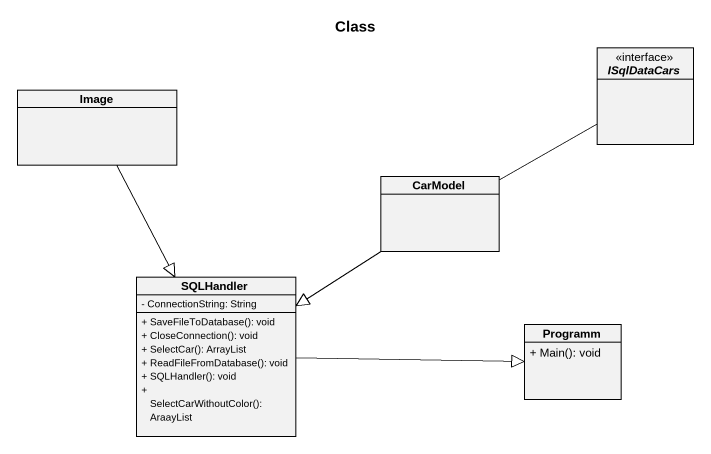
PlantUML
@startuml
title Class
hide circle
hide empty members
skinparam classAttributeIconSize 0
interface ISqlDataCars
class Image
class CarModel
class SQLHandler {
  - ConnectionString: String
  + SaveFileToDatabase(): void
  + CloseConnection(): void
  + SelectCar(): ArrayList
  + ReadFileFromDatabase(): void
  + SQLHandler(): void
  + SelectCarWithoutColor(): AraayList
}
class Programm {
  + Main(): void
}
ISqlDataCars -left- CarModel
Image --|> SQLHandler
CarModel --|> SQLHandler
SQLHandler -right-|> Programm
@enduml
